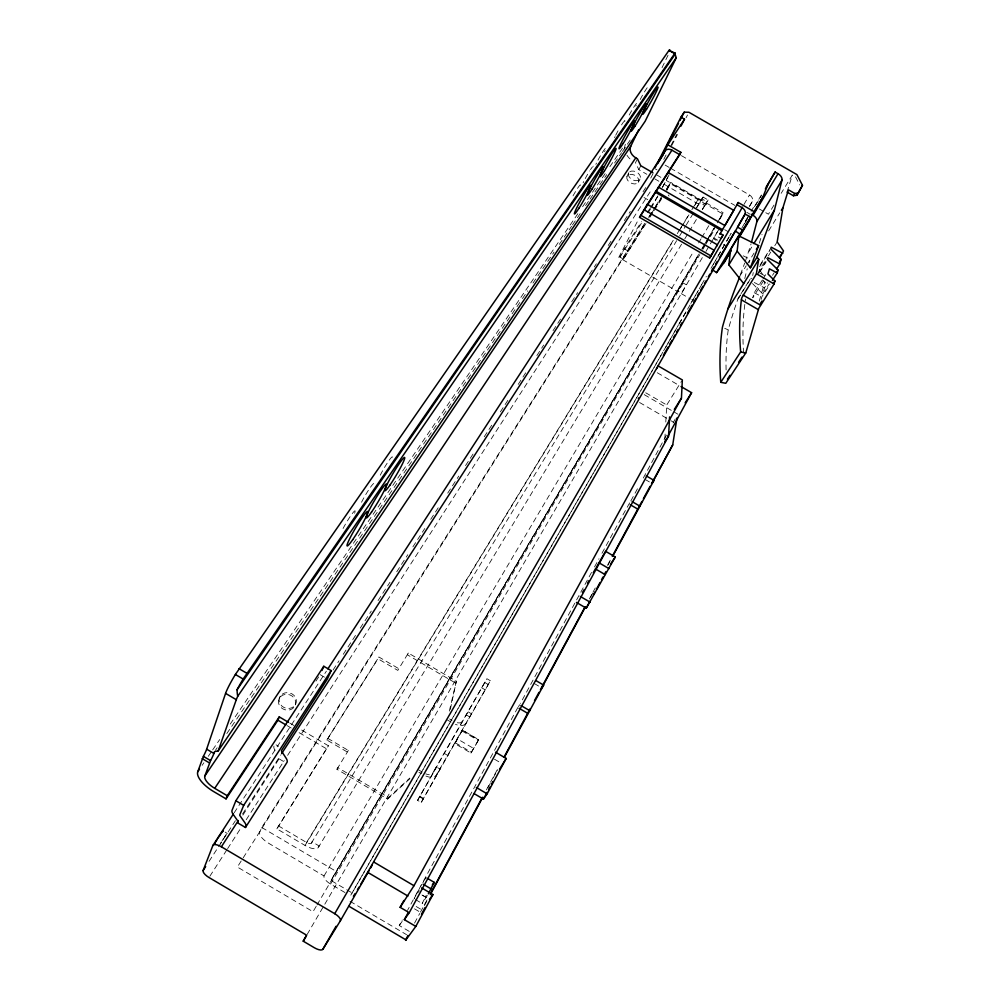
<?xml version="1.0" encoding="UTF-8"?>
<svg xmlns="http://www.w3.org/2000/svg" width="1000" height="1000" viewBox="0 0 1000 1000"><rect width="100%" height="100%" fill="white"/><g stroke="black" fill="none" stroke-linecap="round" stroke-linejoin="round"><path stroke-width="0.75" stroke-dasharray="5 3.75" d="M664.837 439.075L665.188 432.887M665.788 422.038L666.737 405L681.513 381.275M470.962 753.062L478.675 739.65L462.537 730.175L458.45 736.975L454.787 743.562L470.962 753.062L478.688 739.688M227.288 833.562L225.188 832.113M752.712 275.525L753.238 272.562M449.325 711.087L456.362 681.213L408.325 653.037L397.812 670.4L377.987 658.775L378.862 656.988L398.713 668.637L397.812 670.4M450.337 709.4L456.362 681.213M427.375 895.475L422.163 903.512L426.225 895.325M745.275 261.562L751.05 243.938M759.237 301.112L764.85 281.825M761.137 299.413L761.912 296.75L769.975 284.225M752.513 283.575L762.738 293.888L764.488 287.85L767.712 282.825M762.225 280.15L754.237 292.712L752.738 297.8L763.925 280.225M787.075 192.087L792.337 175.025L781.175 193.312M759.287 243.175L762.025 234.488M698.6 254.462L336.188 871.388L331.287 880L332.212 881.188L352.15 892.962L662.638 352.587M740.35 274.688L744.725 263.025M757.962 273.888L759.488 269.825L767.562 257.188M279.037 698.913L280.312 696.137M426 878.425L426.262 877.663L425.562 878.45M242.875 815.113L279.613 757.95A2.4 1.037 32.2 0 0 279.413 757.05M644.762 223.275L261.762 827.5L259.762 832A13.037 5.213 31.6 0 0 268.8 843.363L324.025 875.938A9.725 3.875 30.7 0 0 330.575 884.062L347.788 894.212M462.537 730.2L478.612 739.887M681.575 244.188L318.438 847.312A12.8 5.225 31.2 0 1 305.05 845.45L276.875 828.838L328.425 745.788L300.525 729.375M414.825 897.237L414.188 898.812L414.862 898.075M327.688 738.3L348.338 750.45L347.488 752.125L326.875 740L378.862 656.988M276.875 828.838L328.425 745.788M662.038 67.638L667.45 56.438A17.637 1.35 -60.8 0 0 668.575 54.037M626.925 176.513L628.85 172.638M637.45 158.812L635.5 162.75L638.837 169.662L646.85 174.288M409.888 778.7L387.612 799.1L336.925 769.287L337.762 767.625L388.537 797.5L409.738 778.088M638.837 169.662L640.812 165.738M638.325 182.325A6.425 4.35 27.2 0 0 632.062 174.363A6.425 4.35 27.2 0 0 627.925 180.675A6.425 4.35 27.2 0 0 638.325 182.325L639.975 179.075M650.75 178.062L654.312 171.137M408.325 653.037L407.4 654.812L455.363 682.938M278.275 825.8L306.562 842.475A4.575 1.863 31.2 0 0 311.35 843.138L312.038 841.787L319.137 845.975L318.438 847.312M663.787 159.4L667.362 152.463M670.938 145.538L676.65 134.45M415.312 896.25L415.925 895.062M671.75 145.525L677.475 134.438M686.05 117.8L687.487 115.025M618.737 257.4L638.837 218.725M645.95 223.588L623.438 259.15L619.913 257.1L624.225 248.825L641.513 221.663M623.438 259.15L645.312 223.2M662.225 187.712L667.875 176.938M657.712 196.462L651.6 207.288M662.788 186.812L669.287 174.412M717.275 222.85L723.125 212.712L670.675 182.375L667.638 188.137A9.162 6.938 32.5 0 0 667.025 190.25M667.212 189.6L670.35 183.663L722.763 213.975L719.4 219.788M414.55 923.088L419.738 913.475M420.475 912.1L427.137 899.737M486.388 789.875L497.5 769.262M589.325 598.962L592.288 593.475M593.038 592.1L595.25 587.975M607.85 564.625L611.55 557.762M424.387 905.612L427.337 900.125M488.013 787.588L490.225 783.462M493.188 777.975L497.625 769.737M590.638 597.2L592.85 593.075M607.675 565.6L609.888 561.475M416.637 893.713L421.1 885.738M517.825 707.525L407.488 910.425M591.525 572.425L520.388 703.425M594.513 566.95L599 558.725M601.987 553.25L622.175 516.263M622.925 514.888L630.212 501.9M666.45 435.1L641.963 480.538M673.062 422.987L675.263 418.95M409.263 931.4L399.263 925.5L402.25 920.025M630.862 500.887L639 485.962M436.5 766.988L417.575 800.325L421.225 802.463L440.087 769.1L436.5 766.988L432.388 773.662A8.05 3.738 30.2 0 1 425.75 773.875M701.862 198.825L699.737 202.662L704.762 205.575L706.912 201.737L701.862 198.825L696.4 207.838M664.2 184.325L696.237 202.85A9.012 6.863 31.5 0 0 707.337 201.388L708.125 200L703.1 197.1L702.325 198.487A3.212 2.45 31.5 0 1 698.363 199.013L666.237 180.438M421.225 802.463L490.387 680.75L486.912 678.713L432.388 773.662M220.287 843.888L221.462 841.825M417.575 800.325L486.912 678.713M425.9 776.062A12.175 5.663 30.2 0 0 435.95 775.763L490.387 680.75M747.425 217.662L745.288 221.412L749.2 214.862M741.862 228.025L744.8 222.85M749.275 206.812L752.188 201.713A5.775 4.462 29.4 0 0 749.463 194.963L681.3 155.575M662.825 352.15L350.438 895.775L352.15 892.962M663.6 350.8L672.15 335.925M672.925 334.575L678.363 325.1M679.137 323.75L687.688 308.875M690.8 303.463L698.575 289.938M701.675 284.538L706.338 276.425M711 268.3L717.225 257.488M718 256.137L728.875 237.2M665.75 347.175L692.212 301.125M692.987 299.762L698.438 290.287M699.212 288.938L702.325 283.512M713.225 264.55L717.113 257.787M717.887 256.425L731.125 233.412L729.625 235.938M677.812 290.663L682.475 282.575L686.425 284.862L681.725 292.938L677.812 290.663L699.062 254.325M744 204.425L749.463 194.963M387.612 799.1L388.537 797.5M718.688 229.613L713.4 238.713L717.163 240.888M307.15 934.425L703.7 255.275M705.962 251.425L718.112 230.588M418.425 892.337L419.35 890.75M701.762 249.075L703.35 246.388M704.137 245.037L706.513 241M707.3 239.65L713.637 228.875M719.175 219.45L723.125 212.712M331.287 880L699.137 253.75M702.3 248.363L707.837 238.938M708.625 237.587L715.75 225.463M316.188 906.325L313.025 911.712L237.362 867.038L242.375 859.125M316.988 904.987L677.312 291.35L622.312 259.462M702.275 248.988L705.387 243.562M706.225 242.275L708.538 238.188M709.375 236.9L714.075 228.762M719.6 219.35L722.763 213.975M330.575 884.062L699.825 254.625M702.975 249.237L705.337 245.2M705.95 244.1L714.812 229.062A6.85 5.162 30.1 0 1 713.95 228.5M324.025 875.938L693.85 250.963M698.625 242.9L701.012 238.875M701.8 237.525L708.962 225.438M749.825 205.7L752.188 201.713M751.137 211.275L753.487 207.35M745.537 221.562L749.45 215.012M754.362 206.8L761.538 194.762M744.575 223.775L747.775 218.425M755.763 205.05L761.363 195.688M702.25 209.488L706.912 201.737M684.8 238.837L698.737 215.562M702.513 209.412L708.125 200M422.887 882.688L423.7 881.35M311.35 843.138L676.65 240.688M679.663 235.863L685.562 225.987M686.137 225.188L692.85 213.962M696.663 207.838L703.1 197.1M222.125 840.713L223.475 838.512M306.562 842.475L674.025 238.988M677.262 233.65L679.7 229.662M680.512 228.325L688.625 215M691.875 209.675L694.3 205.675M695.113 204.35L698.363 199.013M305.05 845.45L673.5 240.2M679.175 230.863L681.612 226.863M682.425 225.525L688.925 214.862M694.613 205.525L696.237 202.85M774 205.075L768.425 214.213L764.562 211.988M749.112 251.363L753.062 244.9M454.787 743.562L457.562 739.013L473.8 748.55M336.925 769.287L348.338 750.45M739.8 276.15L746.213 265.763M747.013 264.462L754.05 253.062M768.612 230.9L779.762 212.85M435.95 775.763L440.087 769.1M726.1 369.95A389.237 255.987 40.7 0 1 728.225 329.888A461.275 409.775 58.6 0 1 737.925 299.037A10.062 9.363 42.9 0 1 738.587 297.625L749.538 280.138M737.925 299.037L746.75 284.962M747.55 283.688L749.15 281.125A8.488 5.838 31.6 0 1 750.075 279.363M760.163 264.887L769.663 249.725M759.65 266.613L769.95 250.188M768.363 255.912L770.775 252.087M774.775 245.725L777.175 241.9M326.875 740L377.987 658.775M758.6 273L766.538 260.387M759.663 272.225L766.025 262.137M648.65 217.925L653.65 210.025M654.488 208.7L661.175 198.162M666.175 190.25L670.35 183.663M650.125 217L653.45 211.725M654.287 210.413L661.787 198.562M648.938 216.675L654.788 207.45M655.625 206.125L661.488 196.887M666.5 188.975L670.675 182.375M243.212 857.812L644.638 224.225M650.425 215.087L653.737 209.862M654.562 208.562L661.175 198.113M763.025 278.888L766.213 273.863M647.275 212.613L649.75 208.738M650.575 207.438L657.987 195.8M619.913 257.1L642.425 221.713M648.263 212.537L650.763 208.6M424.425 880.188L425.05 879.212M772.537 275.3L774.15 272.787M762.738 293.888L769.188 283.85M209.862 876.225L226.775 849.95M227.613 848.637L241.137 827.613M246.213 819.737L284.25 760.612M287.625 755.362L651.062 190.487A5.65 4.25 33.6 0 1 650.325 190M242.575 813.988L280.763 754.95M209.062 861.35L235.387 820.725M333.05 670.037L339 660.863M343.25 654.312L355.988 634.65M360.238 628.1L371.275 611.075M378.062 600.588L389.963 582.238M396.75 571.763L407.788 554.725M412.887 546.862L424.775 528.513M430.725 519.338L440.062 504.925M447.713 493.137L458.75 476.1M465.538 465.613L474.888 451.2M484.225 436.788L493.575 422.375M500.363 411.887L508.862 398.787M518.2 384.375L527.537 369.963M536.888 355.55L543.675 345.062M553.025 330.65L561.512 317.55M571.7 301.825L577.65 292.65M589.538 274.3L596.337 263.825M608.225 245.475L612.475 238.925M624.362 220.575L630.3 211.4M643.037 191.75L646.438 186.513M234.15 812.837L326.375 671.175M315.963 681.087L319.325 675.938M224.15 837.475L226.375 834.237M518.438 706.612L519.663 704.762M202.125 765.362L203.888 762.775M208.275 756.325L211.8 751.162M212.675 749.875L219.7 739.55M230.25 724.075L578.225 213.175M582.612 206.725L605.462 173.188M609.85 166.725L623.913 146.088M215.413 750.35L217.162 747.763M226.812 733.562L521.575 299.862M522.45 298.575L527.712 290.825M532.975 283.087L554.025 252.113M559.288 244.363L571.575 226.287M572.45 225L580.35 213.388M585.612 205.637L589.113 200.475M590 199.188L606.663 174.662M614.562 163.038L621.575 152.713M622.45 151.425L630.35 139.812M738.587 297.625L740.288 295.512M399.263 925.5L402.6 920.763M724.737 328.325L728.225 329.888M743.213 255.825L750.212 259.262A405.075 261.188 40.4 0 0 749.062 262.787M759.987 273.2L767.575 277.188M754.312 282.5L764.488 287.85M754.237 292.712L761.912 296.75M759.412 209.013L763.275 211.238M665.125 165.087L669.15 167.413M670.487 168.188L734.825 205.375M746.888 212.35L749.575 213.9M654.638 168.5L656.925 169.825M656.875 175.025L660.888 177.35M654.862 178.925L658.863 181.238M724.712 229.7L728.562 231.925M718.263 236.938L720.987 238.512M644.025 197.525L647.812 199.713M713.838 237.95L717.688 240.188M723.438 244.525L725.95 245.975M624.225 248.825L627.775 250.875M681.287 293.65L690.475 298.988M691.787 299.75L694.425 301.262M657.237 372.725L679.712 385.788M645.725 392.788L666.737 405M644.25 394.65L677.913 414.212M639.562 402.488L669.562 419.925M670.863 420.688L673.475 422.2M645.525 479.675L649.388 481.925M534.237 683.5L540.5 687.163M484.65 682.425L488.1 684.45M481.587 687.725L485.05 689.75M468.212 711.888L471.763 713.975M466.163 714.837L469.663 716.888M449.613 718.988L451.987 720.375M447.425 719.987L450.975 722.062M462.013 730.962L478.125 740.425M494.487 759.212L499.775 762.325M455.312 742.788L471.512 752.312M320.163 674.65L325.012 677.5M444.525 753.538L448.137 755.662M418.663 769.925L422.3 772.062M418.9 772.262L421.325 773.688M419.825 796.287L423.475 798.425M419.7 796.888L423.363 799.05M289.9 723.125L293.875 725.475M287.175 725.65L291.15 727.987M299.088 732.663L326.887 749.013M276.062 744.837L278.575 746.312M279.2 758.913L285.4 762.562M422.725 895.35L425.363 896.9M421.975 894.975L429.475 899.4M415.513 899.6L422.163 903.512M416.175 906.5L421.125 909.412M414.513 908.838L419.45 911.75M261.762 827.5L336.188 871.388M350.062 901.338L406.538 934.663M762.8 280.087L765.85 283.15M759.488 269.825L763.075 275.025M795.537 176.863L799.712 184.9M274.962 750.238A11.15 4.875 32.2 0 1 273.988 746.075M743.6 353.075A397.225 256.712 40.4 0 1 745.588 298.988M750.8 278.725A8.488 5.838 31.6 0 1 751.675 278.238M744.775 278.575A405.075 261.188 40.4 0 1 747.275 268.762M669.075 196.075A9.162 6.938 32.5 0 1 668.275 194.963M293.762 707.562A8.7 7.85 16.6 0 1 279.175 705.013A8.7 7.85 16.6 0 1 287.55 694.35A8.7 7.85 16.6 0 1 294.538 706.587M629.95 158.887A15.475 11.787 35.2 0 1 626.987 155.25M624.788 149.175A15.475 11.787 35.2 0 1 625.675 143.512M293.525 706.75A8.713 7.862 16.6 0 1 279.4 702.15A8.713 7.862 16.6 0 1 289.575 692.9A8.713 7.862 16.6 0 1 294.462 705.9M629.875 171.675A6.438 4.35 27.2 0 1 639.625 174.825A6.438 4.35 27.2 0 1 635.712 180.7A6.438 4.35 27.2 0 1 628.375 173.925M640.15 99.575A11.087 0.85 -60.7 0 1 646.237 89.138A11.087 0.85 -60.7 0 1 648.1 87.737M629.225 115.025A11.188 0.875 -60.7 0 1 636.725 103.863M636.263 105.188A11.188 0.875 -60.7 0 1 635.85 106.163M624.15 121.15A11.3 0.9 -60.6 0 1 624.738 121.5M614.562 137.675A11.3 0.9 -60.6 0 1 615.087 136.55M615.712 135.262A11.3 0.9 -60.6 0 1 619.825 127.725M621.538 124.913A11.3 0.9 -60.6 0 1 623.638 121.788M597.987 160.15A11.475 0.938 -60.6 0 1 603.9 150.25A11.475 0.938 -60.6 0 1 605.788 148.875M605.112 150.588A11.475 0.938 -60.6 0 1 604.6 151.713M595.85 164.363A11.475 0.938 -60.6 0 1 596.475 163.075M583.088 182.812A11.587 0.963 -60.5 0 1 583.713 181.525M585.225 178.588A11.587 0.963 -60.5 0 1 589.675 170.912M590.487 169.638A11.587 0.963 -60.5 0 1 592.45 166.912M593.175 166.225A11.587 0.963 -60.5 0 1 593.325 166.25M573.013 195.888A11.712 0.988 -60.4 0 1 579.212 185.963A11.712 0.988 -60.4 0 1 579.712 187.312M380.275 475.175A13.7 1.388 -59.4 0 1 388.975 460.538A13.7 1.388 -59.4 0 1 392.2 458.387M361.538 502.25A13.925 1.425 -59.3 0 1 369.35 488.862A13.925 1.425 -59.3 0 1 374.113 483.638M343.075 528.5A14.162 1.462 -59.2 0 1 351.238 515.013A14.162 1.462 -59.2 0 1 355.15 511.475M354.963 512.238A14.162 1.462 -59.2 0 1 354.588 513.25M465.4 723.787A11.875 5.85 30.2 0 1 455.45 724.362M461.925 721.75A7.85 3.862 30.2 0 1 456.45 722.513"/><path stroke-width="1.5" d="M669.6 416.912L668.562 436.087L409.25 912.688L400.138 907.325L413.975 885.713L681.438 398.162L682.337 379.95L658.2 365.938L656.612 368.6M737.15 251.15L738.838 235.875L758.637 245.613L750.4 267.8L737.15 251.15L728.863 264.862L743.688 283.587M728.863 264.862L730.6 249.638L738.838 235.875M646.213 475.863L653.962 480.363L651.963 483.425L672.712 444.925L676.988 417.912M772.387 280.462L777.225 272.95L769.412 268.837L767.925 273.938L774.938 280.975L774.087 283.962L758.775 308.363L745.763 352.975L725.775 383.3L720.763 382.325L740.65 351.95A405.275 261.212 40.3 0 1 741.375 299.825L741.462 299.275A3.7 0.85 -70.1 0 1 741.988 297.362L756.45 273.762A412.512 261.688 40.1 0 1 758.775 259.387L757 257.175L774.438 210.025L781.975 180.15A6.725 4.375 30.4 0 0 778.025 173.7L775.113 172.025L766.338 186.737M655.35 167.113L680.95 117.15L684.225 112.163L688.913 112.263L796.925 174.613L802.487 185.325L798.312 192.987L794.8 193.5L788.45 189.838L782.95 207.688L777.175 241.9L783.5 250.95L779.625 258.325M427.587 878.45L434.225 882.35L428.325 893.825M754.438 211.863L742.65 230.062L737.55 227.113L745.175 213.837A5.825 4.45 29.4 0 0 742.1 207.712L736.975 204.75L738.275 202.525L754.438 211.863L762.925 196.912L767.75 184.975L775.113 172.025M751.438 242.463L756.85 221.675L781.975 180.15M777.225 272.95L778.05 270.062L767.613 259.625L768.125 257.863L779.775 264L776.562 269.025M779.775 264L781.125 259.288L770.738 248.925L771.25 247.2L782.825 253.3M638.725 129.7L630.675 146.4L204.838 775.987A13.787 5.625 32.6 0 0 214.713 788.325L227.262 795.725L226.05 798.875L213.55 791.5A22.062 8.988 32.6 0 1 197.738 771.812L203.375 756.363A24.5 2.512 -58.1 0 0 206.65 749.175L225.588 693.388A25.238 2.788 -58.4 0 1 235.375 674.475L669 50.375L675 53.1A17.637 1.288 -60.7 0 1 675.025 54.363A21.888 7.763 -84.1 0 1 676.213 57.787A17.637 1.262 -60.7 0 1 674.837 60.7L645.15 121.275L218.2 750.9L214.525 751.637L213.9 753.45A24.5 2.4 -58.2 0 1 210.588 760.612L204.838 775.987M739.575 276.825L738.675 279.562A469.5 417 58.6 0 0 727.938 308.85A468.638 416.275 58.6 0 0 722.412 327.275A395.775 260.363 40.7 0 0 720.763 382.325M222.913 831.438L222.987 830.825L217.862 838.2M218.2 750.9L236.3 699.688A25.238 2.612 -58.5 0 1 237.725 696.275L676.213 57.775M369.062 870.675L340.35 920.812L322.85 949.287A8.137 3 30.5 0 1 314.3 947.712L303.212 941.162L306.65 935.212L209.025 877.537A8.2 3.038 32 0 1 203.113 870.525L212.85 845.55L233.3 814.137M235.85 800.75L232.05 810.312A11.5 4.612 32.1 0 0 233.2 814.388L237.938 821.162A2.475 0.988 32.1 0 1 238.188 822.038L237.812 822.962L245.475 827.475L287.062 762.337A11.062 4.8 32.2 0 0 286.137 758.238L281.7 751.4A2.425 1.062 32.2 0 1 281.5 750.5L327.438 678.925L331.125 670.588L323.787 666.275L235.85 800.75L243.675 805.362L239.788 814.875A2.5 1 32.1 0 0 240.025 815.763L244.762 822.55A11.4 4.537 32.1 0 1 245.863 826.562L245.475 827.475M226.05 798.875L277.913 720.2L279.262 716.875L288.562 722.35M321.975 670.462L323.787 666.275M214.775 843.775L215.525 842.288M406.8 937.513L405.575 940.375L415.812 926.413L432.95 894.562L421.637 887.9M657.887 163.5L661.438 156.562M667.138 145.463L668.562 142.688M669.987 139.913L678.525 123.263M679.95 120.487L684.225 112.163M660 160.05L667.812 144.812L684.513 119.213L680.95 117.15M662.1 156.688L664.9 151.25A5.775 4.45 33.9 0 1 671.938 150.175L679.963 154.8M680.938 126.137L684.513 119.213M716.562 246.188L717.375 244.812L647.312 204.275L646.587 205.675L680.863 152.35L667.812 144.812M643.888 209.625L714.188 250.312L709.712 257.975L639.55 217.35L647.312 204.275M679.412 155.113L680.863 152.35M407.312 936.525L407.887 935.45M430.85 892.875L481.95 798.112M504.162 756.912L530.087 708.838M534.525 700.6L538.975 692.362M540.45 689.613L584.888 607.2M612.288 556.388L641.912 501.45M643.388 498.7L650.062 486.35M651.538 483.6L672.712 444.925M430.3 894.638L482.825 797.188M504.288 757.387L543.638 685.1L536.1 680.688M585.45 606.825L541.75 687.887L543.638 685.1M612.85 555.975L653.962 480.363M421.463 914.275L425.1 907.513M474.05 793.587L483.45 799.112L487.1 792.337M488.562 789.625L490.012 786.912M491.475 784.2L492.938 781.488M499.5 769.287L506.175 758.45L495.538 752.2M576.438 602.438L586.237 608.162L589.875 601.4M593.513 594.637L594.963 591.938M596.425 589.237L600.062 582.475M601.512 579.775L602.975 577.062M604.425 574.362L605.875 571.663M483.45 799.112L487.137 793.825L506.175 758.45M586.237 608.162L615.288 556.962L605.575 551.3L596.138 567.7M787.075 192.087L793.413 195.75L796.912 195.238L802.487 185.325M415.812 926.413L404.338 919.65L407.95 913.037M582.487 592.525L583.925 589.9M587.5 583.337L588.925 580.7M593.225 572.825L595.363 568.888L605.075 574.562M666.125 439.5L664.663 442.175L668.562 436.087M667.575 436.825L691.6 392.688L681.025 386.55M400.138 907.325L403.888 900.487M216.012 841.375L217.2 839.3M713.975 266.95L712.375 269.637L716.538 272.65L724.05 262.65L729.038 253.875M322.85 949.287L336.037 926.287M663.363 355.262L668.025 347.15M669.575 344.438L671.9 340.387M673.45 337.675L675 334.975M676.55 332.262L678.1 329.562M680.425 325.5L681.988 322.788M687.412 313.325L692.062 305.2M693.612 302.5L695.938 298.438M697.5 295.725L699.05 293.025M700.6 290.312L702.925 286.262M704.475 283.55L706.025 280.85M708.35 276.788L709.9 274.075M711.462 271.375L713.012 268.663M370.613 867.962L372.175 865.25M360.7 884.388L744.887 214.475M340.35 920.812A8.488 3.25 30.5 0 0 334.725 913.7L742.438 207.125M709.712 257.975L723 235.087L720.263 233.5M719.812 234.262L738.275 202.525M638.288 398.663L638.787 397.8M303.212 941.162L306.363 935.763M720.987 238.512L723 235.087M715.575 264.262L717.163 261.575M719.538 257.587L735.35 230.95L739.638 234.05L716.538 272.65M765.35 188.988L767.75 184.975M739.712 235.662L762.925 196.912M724.05 262.65L731.263 250.6M739.287 237.213L749.712 219.812M756.85 221.675A6.538 4.375 30.4 0 0 753.062 215.325L778.025 173.7M237.725 696.275A31.012 16.05 -72.7 0 1 237.062 689.762A25.238 2.662 -58.5 0 1 243.137 679.038L675 53.1M353.413 896.287L355.037 893.65M357.463 889.675L359.075 887.038M753.863 243.612L774.438 210.025M756.35 249.338L758.637 245.613M781.35 210.275L782.95 207.688M793.413 195.75L794.8 193.5M750.4 267.8L757 257.175M796.912 195.238L798.312 192.987M727.938 308.85L758.775 259.387M674.338 409.412L681.438 398.162M685.163 402.825L691.6 392.688M779.463 257.288L781.075 254.75M639.55 217.35L679.188 155.4M779.513 261.8L781.125 259.288M776.438 272.575L778.05 270.062M212.85 845.55A8.475 3.237 32.1 0 1 221.363 846.787L238.337 820.55M281.613 753.637L671.938 150.175M760.4 303.488L762.013 300.988M773.325 283.475L774.938 280.975M243.675 805.362L331.125 670.588M203.113 870.525L205.662 866.587M432.35 884.85L434.225 882.35M327.875 668.888L664.9 151.25M227.262 795.725L279.262 716.875M727.463 379.188L730.025 375.288M738.575 362.312L742 357.113M610.513 564.163L615.288 556.962M214.713 788.325L635.75 157.838A9.663 7.375 35.2 0 1 630.675 146.4M197.738 771.812L199.488 769.225M237.062 689.75L675.025 54.363M404.338 919.65L409.25 912.688M429.475 899.4L432.95 894.562M739.638 234.05L742.65 230.062M740.65 351.95L745.763 352.975M669 50.375L674.388 53.487M751.175 214.237L753.062 215.325M745.138 214.05L751.075 217.488M668.062 172.362L733.737 210.338L724.887 225.562L658.388 187.1M635.75 157.838L637.45 158.812L640.812 165.738L652.85 172.7M655.837 191.088L722.5 229.662L721.888 230.712L655.238 192.15M756.45 273.762L774.087 283.962M640.675 215.2L710.938 255.888M743.062 295.05L760.413 305.1M741.375 299.825L758.325 309.65M632.163 501.65L640.025 506.225M630.2 504.688L638.038 509.263M599.25 562.938L609.012 568.638M580.35 596.462L590.2 602.225M520.938 705.512L529.825 710.725M519.087 708.275L527.962 713.475M476.325 787.475L487.137 793.825M238.925 668.612L246.688 673.175M235.375 674.475L243.137 679.038M277.913 720.2L285.85 724.875M225.588 693.388L236.3 699.688M206.65 749.175L213.9 753.45M423.062 884.175L431.075 888.888M203.375 756.363L210.588 760.612M202.188 758.637L209.4 762.887M374.012 862.163L413.975 885.713M367.975 872.5L407.9 896.038M349.075 906.325L405.988 939.9M221.363 846.787L334.725 913.7M669.625 50A17.637 1.35 -60.8 0 1 669.837 50.763M352.688 539.688A20.013 1.938 -59.2 0 0 367.812 511.688A20.013 1.938 -59.2 0 0 351.838 534.575A20.013 1.938 -59.2 0 0 352.688 539.688M389.837 485.262A19.363 1.837 -59.4 0 0 404.75 457.762A19.363 1.837 -59.4 0 0 389.75 479.25A19.363 1.837 -59.4 0 0 389.837 485.262M371.538 512.075A19.675 1.887 -59.3 0 0 386.55 484.325A19.675 1.887 -59.3 0 0 371.075 506.5A19.675 1.887 -59.3 0 0 371.538 512.075M592 189.1A16.375 1.275 -60.5 0 0 603.575 166.637A16.375 1.275 -60.5 0 0 590.788 186.75A16.375 1.275 -60.5 0 0 592 189.1M579.2 207.838A16.538 1.312 -60.4 0 0 590.788 185.287A16.538 1.312 -60.4 0 0 577.762 205.787A16.538 1.312 -60.4 0 0 579.2 207.838M646.562 109.188A15.662 1.137 -60.6 0 0 658.025 87.175A15.662 1.137 -60.6 0 0 646.275 105.712A15.662 1.137 -60.6 0 0 646.562 109.188M635.075 126A15.812 1.163 -60.6 0 0 646.575 103.888A15.812 1.163 -60.6 0 0 634.612 122.75A15.812 1.163 -60.6 0 0 635.075 126M623.325 143.212A15.962 1.188 -60.6 0 0 634.85 121A15.962 1.188 -60.6 0 0 622.663 140.2A15.962 1.188 -60.6 0 0 623.325 143.212M604.487 170.8A16.2 1.238 -60.5 0 0 616.038 148.438A16.2 1.238 -60.5 0 0 603.5 168.188A16.2 1.238 -60.5 0 0 604.487 170.8"/></g></svg>
